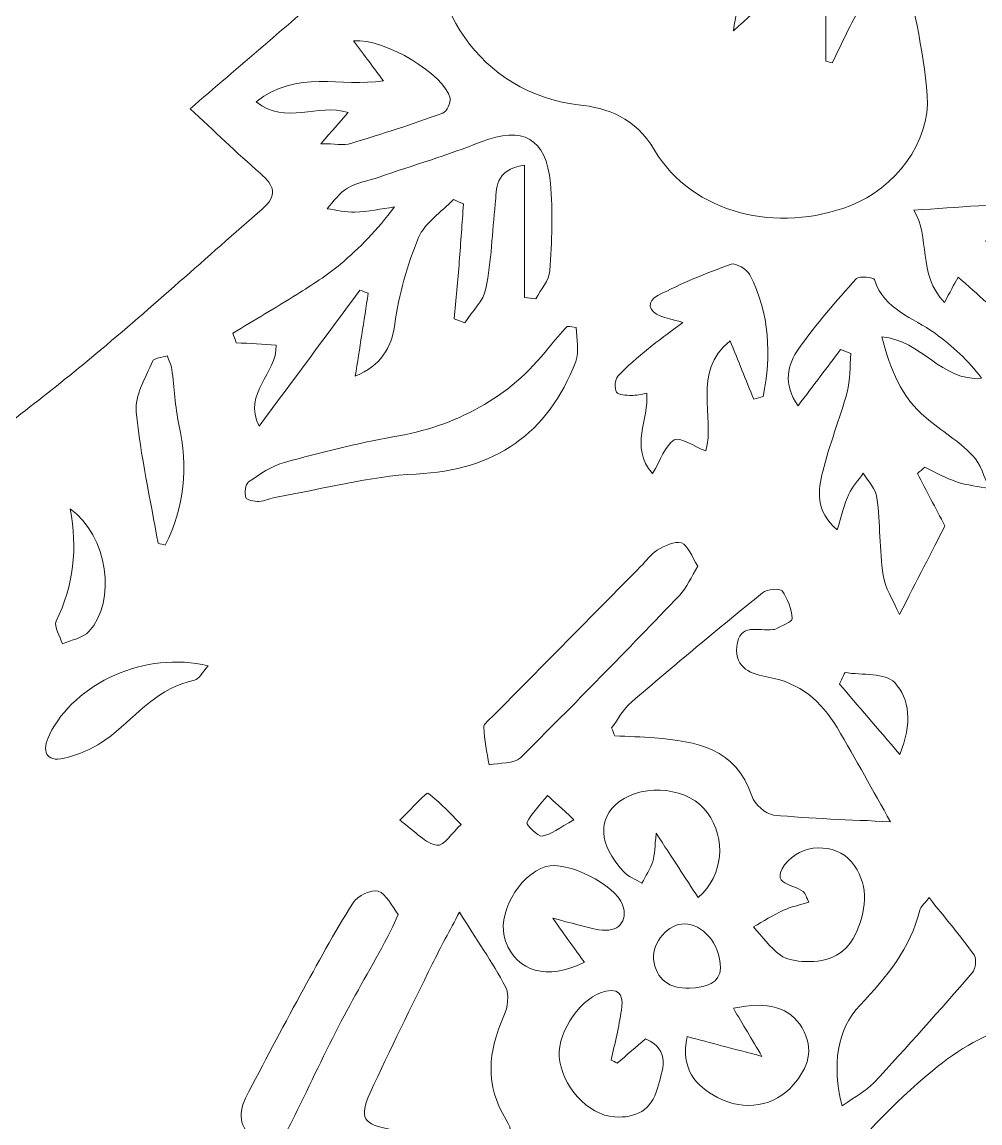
# Model space of a CAD drawing. Header units: inches. Extents: x 0.32 to 8.1, y -8.39 to -0.61.
# Drawn here: x 2.286 to 3.688, y -5.704 to -4.093 of the extents above; entities that cross this region are included whole.
import ezdxf

# ---------------------------------------------------------------- set-up
doc = ezdxf.new("R2010")
doc.units = ezdxf.units.IN
doc.header["$MEASUREMENT"] = 0
doc.layers.add('Layer 1', color=7, linetype='Continuous')

# ---------------------------------------------------------------- blocks, each defined once
blk = doc.blocks.new('block 2')
at = {"layer": 'Layer 1', "lineweight": 0}
for points, knots in [([(0.316, -8.3941), (0.316, -5.7992), (0.316, -3.2043), (0.316, -0.6095), (2.9109, -0.6095), (5.5058, -0.6095), (8.1006, -0.6095), (8.1006, -3.2034), (8.1006, -5.7974), (8.1006, -8.3939), (8.0751, -8.3939), (8.055, -8.3939), (8.0349, -8.3939), (5.4619, -8.394), (2.889, -8.394), (0.316, -8.3941)], [0, 0, 0, 0, 1, 1, 1, 2, 2, 2, 3, 3, 3, 4, 4, 4, 5, 5, 5, 5]), ([(3.0921, -3.7278), (3.0907, -3.7237), (3.0892, -3.7196), (3.0877, -3.7154), (3.1235, -3.7012), (3.1597, -3.6879), (3.1947, -3.6722), (3.2073, -3.6666), (3.2171, -3.6548), (3.2281, -3.6459), (3.2197, -3.6355), (3.2133, -3.6201), (3.2024, -3.6156), (3.1664, -3.6008), (3.1297, -3.5851), (3.0918, -3.5782), (2.9617, -3.5543), (2.8605, -3.6615), (2.8936, -3.7887), (2.9059, -3.8357), (2.9063, -3.88), (2.8962, -3.9269), (2.8667, -4.0643), (2.9586, -4.1978), (3.1, -4.2142), (3.1433, -4.2192), (3.1832, -4.2324), (3.212, -4.2807), (3.2677, -4.374), (3.3925, -4.4034), (3.4991, -4.3617), (3.5632, -4.3367), (3.6163, -4.2689), (3.6112, -4.2007), (3.606, -4.1321), (3.5882, -4.0645), (3.5759, -3.9965), (3.5723, -3.9949), (3.5687, -3.9933), (3.5651, -3.9917), (3.5483, -4.017), (3.5301, -4.0416), (3.515, -4.0679), (3.4992, -4.0954), (3.4863, -4.1246), (3.4721, -4.1531), (3.469, -4.1522), (3.4659, -4.1514), (3.4627, -4.1505), (3.4627, -4.1246), (3.4624, -4.0987), (3.4628, -4.0727), (3.4632, -4.0476), (3.4738, -4.0201), (3.4462, -3.9992), (3.4059, -4.0354), (3.3667, -4.0707), (3.3275, -4.1059), (3.3337, -4.0634), (3.3455, -4.0266), (3.3574, -3.9898), (3.3671, -3.9597), (3.3579, -3.9487), (3.3259, -3.9554), (3.3037, -3.96), (3.2823, -3.9689), (3.2602, -3.9744), (3.2429, -3.9786), (3.225, -3.9805), (3.2074, -3.9834), (3.2061, -3.9803), (3.2048, -3.9773), (3.2035, -3.9743), (3.2354, -3.9458), (3.2673, -3.9173), (3.3021, -3.8863), (3.2448, -3.8426), (3.1792, -3.8698), (3.1214, -3.8481), (3.1626, -3.8205), (3.2003, -3.7953), (3.238, -3.77), (3.2368, -3.7647), (3.2357, -3.7594), (3.2345, -3.7541), (3.187, -3.7453), (3.1396, -3.7366), (3.0921, -3.7278)], [0, 0, 0, 0, 1, 1, 1, 2, 2, 2, 3, 3, 3, 4, 4, 4, 5, 5, 5, 6, 6, 6, 7, 7, 7, 8, 8, 8, 9, 9, 9, 10, 10, 10, 11, 11, 11, 12, 12, 12, 13, 13, 13, 14, 14, 14, 15, 15, 15, 16, 16, 16, 17, 17, 17, 18, 18, 18, 19, 19, 19, 20, 20, 20, 21, 21, 21, 22, 22, 22, 23, 23, 23, 24, 24, 24, 25, 25, 25, 26, 26, 26, 27, 27, 27, 28, 28, 28, 29, 29, 29, 29]), ([(3.0921, -3.7278), (3.1396, -3.7366), (3.187, -3.7453), (3.2345, -3.7541), (3.2357, -3.7594), (3.2368, -3.7647), (3.238, -3.77), (3.2003, -3.7953), (3.1626, -3.8205), (3.1214, -3.8481), (3.1792, -3.8698), (3.2448, -3.8426), (3.3021, -3.8863), (3.2673, -3.9173), (3.2354, -3.9458), (3.2035, -3.9743), (3.2048, -3.9773), (3.2061, -3.9803), (3.2074, -3.9834), (3.225, -3.9805), (3.2429, -3.9786), (3.2602, -3.9744), (3.2823, -3.9689), (3.3037, -3.96), (3.3259, -3.9554), (3.3579, -3.9487), (3.3671, -3.9597), (3.3574, -3.9898), (3.3455, -4.0266), (3.3337, -4.0634), (3.3275, -4.1059), (3.3667, -4.0707), (3.4059, -4.0354), (3.4462, -3.9992), (3.4738, -4.0201), (3.4632, -4.0476), (3.4628, -4.0727), (3.4624, -4.0987), (3.4627, -4.1246), (3.4627, -4.1505), (3.4659, -4.1514), (3.469, -4.1522), (3.4721, -4.1531), (3.4863, -4.1246), (3.4992, -4.0954), (3.515, -4.0679), (3.5301, -4.0416), (3.5483, -4.017), (3.5651, -3.9917), (3.5687, -3.9933), (3.5723, -3.9949), (3.5759, -3.9965), (3.5882, -4.0645), (3.606, -4.1321), (3.6112, -4.2007), (3.6163, -4.2689), (3.5632, -4.3367), (3.4991, -4.3617), (3.3925, -4.4034), (3.2677, -4.374), (3.212, -4.2807), (3.1832, -4.2324), (3.1433, -4.2192), (3.1, -4.2142), (2.9586, -4.1978), (2.8667, -4.0643), (2.8962, -3.9269), (2.9063, -3.88), (2.9059, -3.8357), (2.8936, -3.7887), (2.8605, -3.6615), (2.9617, -3.5543), (3.0918, -3.5782), (3.1297, -3.5851), (3.1664, -3.6008), (3.2024, -3.6156), (3.2133, -3.6201), (3.2197, -3.6355), (3.2281, -3.6459), (3.2171, -3.6548), (3.2073, -3.6666), (3.1947, -3.6722), (3.1597, -3.6879), (3.1235, -3.7012), (3.0877, -3.7154), (3.0892, -3.7196), (3.0907, -3.7237), (3.0921, -3.7278)], [0, 0, 0, 0, 1, 1, 1, 2, 2, 2, 3, 3, 3, 4, 4, 4, 5, 5, 5, 6, 6, 6, 7, 7, 7, 8, 8, 8, 9, 9, 9, 10, 10, 10, 11, 11, 11, 12, 12, 12, 13, 13, 13, 14, 14, 14, 15, 15, 15, 16, 16, 16, 17, 17, 17, 18, 18, 18, 19, 19, 19, 20, 20, 20, 21, 21, 21, 22, 22, 22, 23, 23, 23, 24, 24, 24, 25, 25, 25, 26, 26, 26, 27, 27, 27, 28, 28, 28, 29, 29, 29, 29]), ([(1.3333, -4.8657), (1.3465, -4.8832), (1.3542, -4.8981), (1.366, -4.9081), (1.4096, -4.9451), (1.4196, -4.9912), (1.4104, -5.0453), (1.4058, -5.0726), (1.404, -5.1009), (1.405, -5.1286), (1.4065, -5.1702), (1.425, -5.182), (1.4619, -5.1639), (1.5262, -5.1326), (1.59, -5.1003), (1.6525, -5.0656), (1.7408, -5.0164), (1.8281, -4.9655), (1.915, -4.9138), (1.9802, -4.8751), (2.0441, -4.8343), (2.1083, -4.794), (2.1347, -4.7774), (2.1614, -4.761), (2.1861, -4.7421), (2.256, -4.6885), (2.3264, -4.6354), (2.394, -4.5789), (2.4765, -4.5099), (2.5562, -4.4374), (2.6376, -4.367), (2.6605, -4.3472), (2.6555, -4.3326), (2.6349, -4.3147), (2.6, -4.2845), (2.5668, -4.2522), (2.532, -4.22), (2.6034, -4.1588), (2.6748, -4.0977), (2.7462, -4.0365), (2.7447, -4.0331), (2.7431, -4.0296), (2.7416, -4.0262), (2.7297, -4.0248), (2.7178, -4.022), (2.7059, -4.0223), (2.6794, -4.0231), (2.6529, -4.027), (2.6264, -4.027), (2.492, -4.0271), (2.3576, -4.0255), (2.2232, -4.0268), (2.2019, -4.0271), (2.1789, -4.0361), (2.1598, -4.0467), (2.1271, -4.0647), (2.097, -4.0872), (2.0608, -4.1111), (2.0709, -4.1237), (2.0821, -4.1379), (2.0937, -4.1519), (2.1025, -4.1624), (2.1172, -4.1714), (2.1198, -4.1832), (2.1364, -4.2564), (2.1773, -4.3136), (2.2299, -4.3649), (2.2414, -4.3761), (2.2553, -4.4001), (2.2506, -4.4088), (2.2437, -4.4218), (2.222, -4.4304), (2.2051, -4.4339), (2.1308, -4.4492), (2.0557, -4.4604), (1.9815, -4.4761), (1.917, -4.4898), (1.8588, -4.4848), (1.809, -4.4368), (1.7937, -4.4221), (1.7763, -4.4189), (1.7664, -4.4423), (1.7406, -4.5036), (1.6901, -4.5384), (1.6351, -4.5692), (1.6245, -4.5752), (1.6107, -4.5829), (1.6072, -4.5929), (1.5796, -4.6707), (1.5414, -4.7407), (1.4748, -4.7929), (1.4612, -4.8037), (1.4544, -4.8188), (1.471, -4.8385), (1.5156, -4.8914), (1.5022, -4.9582), (1.509, -5.02), (1.5091, -5.0211), (1.5052, -5.0227), (1.5031, -5.024), (1.4521, -5.0067), (1.4402, -4.9936), (1.4304, -4.9436), (1.4206, -4.8938), (1.3826, -4.8597), (1.3333, -4.8657)], [0, 0, 0, 0, 1, 1, 1, 2, 2, 2, 3, 3, 3, 4, 4, 4, 5, 5, 5, 6, 6, 6, 7, 7, 7, 8, 8, 8, 9, 9, 9, 10, 10, 10, 11, 11, 11, 12, 12, 12, 13, 13, 13, 14, 14, 14, 15, 15, 15, 16, 16, 16, 17, 17, 17, 18, 18, 18, 19, 19, 19, 20, 20, 20, 21, 21, 21, 22, 22, 22, 23, 23, 23, 24, 24, 24, 25, 25, 25, 26, 26, 26, 27, 27, 27, 28, 28, 28, 29, 29, 29, 30, 30, 30, 31, 31, 31, 32, 32, 32, 33, 33, 33, 34, 34, 34, 35, 35, 35, 35]), ([(1.3333, -4.8657), (1.3826, -4.8597), (1.4206, -4.8938), (1.4304, -4.9436), (1.4402, -4.9936), (1.4521, -5.0067), (1.5031, -5.024), (1.5052, -5.0227), (1.5091, -5.0211), (1.509, -5.02), (1.5022, -4.9582), (1.5156, -4.8914), (1.471, -4.8385), (1.4544, -4.8188), (1.4612, -4.8037), (1.4748, -4.7929), (1.5414, -4.7407), (1.5796, -4.6707), (1.6072, -4.5929), (1.6107, -4.5829), (1.6245, -4.5752), (1.6351, -4.5692), (1.6901, -4.5384), (1.7406, -4.5036), (1.7664, -4.4423), (1.7763, -4.4189), (1.7937, -4.4221), (1.809, -4.4368), (1.8588, -4.4848), (1.917, -4.4898), (1.9815, -4.4761), (2.0557, -4.4604), (2.1308, -4.4492), (2.2051, -4.4339), (2.222, -4.4304), (2.2437, -4.4218), (2.2506, -4.4088), (2.2553, -4.4001), (2.2414, -4.3761), (2.2299, -4.3649), (2.1773, -4.3136), (2.1364, -4.2564), (2.1198, -4.1832), (2.1172, -4.1714), (2.1025, -4.1624), (2.0937, -4.1519), (2.0821, -4.1379), (2.0709, -4.1237), (2.0608, -4.1111), (2.097, -4.0872), (2.1271, -4.0647), (2.1598, -4.0467), (2.1789, -4.0361), (2.2019, -4.0271), (2.2232, -4.0268), (2.3576, -4.0255), (2.492, -4.0271), (2.6264, -4.027), (2.6529, -4.027), (2.6794, -4.0231), (2.7059, -4.0223), (2.7178, -4.022), (2.7297, -4.0248), (2.7416, -4.0262), (2.7431, -4.0296), (2.7447, -4.0331), (2.7462, -4.0365), (2.6748, -4.0977), (2.6034, -4.1588), (2.532, -4.22), (2.5668, -4.2522), (2.6, -4.2845), (2.6349, -4.3147), (2.6555, -4.3326), (2.6605, -4.3472), (2.6376, -4.367), (2.5562, -4.4374), (2.4765, -4.5099), (2.394, -4.5789), (2.3264, -4.6354), (2.256, -4.6885), (2.1861, -4.7421), (2.1614, -4.761), (2.1347, -4.7774), (2.1083, -4.794), (2.0441, -4.8343), (1.9802, -4.8751), (1.915, -4.9138), (1.8281, -4.9655), (1.7408, -5.0164), (1.6525, -5.0656), (1.59, -5.1003), (1.5262, -5.1326), (1.4619, -5.1639), (1.425, -5.182), (1.4065, -5.1702), (1.405, -5.1286), (1.404, -5.1009), (1.4058, -5.0726), (1.4104, -5.0453), (1.4196, -4.9912), (1.4096, -4.9451), (1.366, -4.9081), (1.3542, -4.8981), (1.3465, -4.8832), (1.3333, -4.8657)], [0, 0, 0, 0, 1, 1, 1, 2, 2, 2, 3, 3, 3, 4, 4, 4, 5, 5, 5, 6, 6, 6, 7, 7, 7, 8, 8, 8, 9, 9, 9, 10, 10, 10, 11, 11, 11, 12, 12, 12, 13, 13, 13, 14, 14, 14, 15, 15, 15, 16, 16, 16, 17, 17, 17, 18, 18, 18, 19, 19, 19, 20, 20, 20, 21, 21, 21, 22, 22, 22, 23, 23, 23, 24, 24, 24, 25, 25, 25, 26, 26, 26, 27, 27, 27, 28, 28, 28, 29, 29, 29, 30, 30, 30, 31, 31, 31, 32, 32, 32, 33, 33, 33, 34, 34, 34, 35, 35, 35, 35]), ([(2.6287, -4.21), (2.6726, -4.2449), (2.7186, -4.211), (2.7634, -4.2257), (2.7504, -4.2405), (2.7398, -4.2526), (2.7234, -4.2712), (2.7438, -4.2712), (2.7565, -4.274), (2.7674, -4.2707), (2.8126, -4.2573), (2.8575, -4.2426), (2.9018, -4.2266), (2.9076, -4.2245), (2.9143, -4.2108), (2.9127, -4.2046), (2.9037, -4.1701), (2.8195, -4.1176), (2.7712, -4.1205), (2.7875, -4.1423), (2.8009, -4.1603), (2.8149, -4.1791), (2.7543, -4.1891), (2.6874, -4.1623), (2.6287, -4.21)], [0, 0, 0, 0, 1, 1, 1, 2, 2, 2, 3, 3, 3, 4, 4, 4, 5, 5, 5, 6, 6, 6, 7, 7, 7, 8, 8, 8, 8]), ([(2.6287, -4.21), (2.6874, -4.1623), (2.7543, -4.1891), (2.8149, -4.1791), (2.8009, -4.1603), (2.7875, -4.1423), (2.7712, -4.1205), (2.8195, -4.1176), (2.9037, -4.1701), (2.9127, -4.2046), (2.9143, -4.2108), (2.9076, -4.2245), (2.9018, -4.2266), (2.8575, -4.2426), (2.8126, -4.2573), (2.7674, -4.2707), (2.7565, -4.274), (2.7438, -4.2712), (2.7234, -4.2712), (2.7398, -4.2526), (2.7504, -4.2405), (2.7634, -4.2257), (2.7186, -4.211), (2.6726, -4.2449), (2.6287, -4.21)], [0, 0, 0, 0, 1, 1, 1, 2, 2, 2, 3, 3, 3, 4, 4, 4, 5, 5, 5, 6, 6, 6, 7, 7, 7, 8, 8, 8, 8]), ([(2.7738, -4.6116), (2.8109, -4.5951), (2.8269, -4.5714), (2.8317, -4.5352), (2.8374, -4.4921), (2.8496, -4.4488), (2.8664, -4.4087), (2.8755, -4.3869), (2.8999, -4.3713), (2.9175, -4.353), (2.9224, -4.3551), (2.9273, -4.3573), (2.9322, -4.3594), (2.9302, -4.3875), (2.9283, -4.4155), (2.9261, -4.4436), (2.9238, -4.4715), (2.9212, -4.4995), (2.9188, -4.5275), (2.924, -4.5294), (2.9292, -4.5313), (2.9343, -4.5332), (2.945, -4.5166), (2.9616, -4.5012), (2.9651, -4.4832), (2.973, -4.4426), (2.9744, -4.4007), (2.9788, -4.3594), (2.9812, -4.337), (2.9765, -4.3101), (3.0217, -4.3026), (3.0217, -4.3695), (3.0217, -4.4328), (3.0217, -4.4961), (3.0271, -4.4968), (3.0325, -4.4975), (3.038, -4.4983), (3.0452, -4.4846), (3.0578, -4.4712), (3.0587, -4.4571), (3.0617, -4.4145), (3.0632, -4.3713), (3.0595, -4.3289), (3.0537, -4.2629), (3.0184, -4.2447), (2.9582, -4.2685), (2.9092, -4.2879), (2.8586, -4.3031), (2.8087, -4.3201), (2.7932, -4.3254), (2.7762, -4.328), (2.7623, -4.3362), (2.7505, -4.343), (2.7423, -4.356), (2.7326, -4.3663), (2.7461, -4.3682), (2.7598, -4.372), (2.7732, -4.3714), (2.7926, -4.3706), (2.8119, -4.3665), (2.8312, -4.3638), (2.8057, -4.3977), (2.7801, -4.4239), (2.7523, -4.4474), (2.7326, -4.4641), (2.7103, -4.4779), (2.6884, -4.4917), (2.6574, -4.5113), (2.6257, -4.5297), (2.5944, -4.5485), (2.5961, -4.5532), (2.5978, -4.5578), (2.5996, -4.5624), (2.6193, -4.5637), (2.6389, -4.565), (2.6581, -4.5662), (2.6591, -4.6083), (2.6086, -4.6352), (2.633, -4.6848), (2.6845, -4.6153), (2.7326, -4.5505), (2.7806, -4.4857), (2.7847, -4.4871), (2.7887, -4.4885), (2.7928, -4.49), (2.7865, -4.5305), (2.7802, -4.5711), (2.7738, -4.6116)], [0, 0, 0, 0, 1, 1, 1, 2, 2, 2, 3, 3, 3, 4, 4, 4, 5, 5, 5, 6, 6, 6, 7, 7, 7, 8, 8, 8, 9, 9, 9, 10, 10, 10, 11, 11, 11, 12, 12, 12, 13, 13, 13, 14, 14, 14, 15, 15, 15, 16, 16, 16, 17, 17, 17, 18, 18, 18, 19, 19, 19, 20, 20, 20, 21, 21, 21, 22, 22, 22, 23, 23, 23, 24, 24, 24, 25, 25, 25, 26, 26, 26, 27, 27, 27, 28, 28, 28, 29, 29, 29, 29]), ([(2.7738, -4.6116), (2.7802, -4.5711), (2.7865, -4.5305), (2.7928, -4.49), (2.7887, -4.4885), (2.7847, -4.4871), (2.7806, -4.4857), (2.7326, -4.5505), (2.6845, -4.6153), (2.633, -4.6848), (2.6086, -4.6352), (2.6591, -4.6083), (2.6581, -4.5662), (2.6389, -4.565), (2.6193, -4.5637), (2.5996, -4.5624), (2.5978, -4.5578), (2.5961, -4.5532), (2.5944, -4.5485), (2.6257, -4.5297), (2.6574, -4.5113), (2.6884, -4.4917), (2.7103, -4.4779), (2.7326, -4.4641), (2.7523, -4.4474), (2.7801, -4.4239), (2.8057, -4.3977), (2.8312, -4.3638), (2.8119, -4.3665), (2.7926, -4.3706), (2.7732, -4.3714), (2.7598, -4.372), (2.7461, -4.3682), (2.7326, -4.3663), (2.7423, -4.356), (2.7505, -4.343), (2.7623, -4.3362), (2.7762, -4.328), (2.7932, -4.3254), (2.8087, -4.3201), (2.8586, -4.3031), (2.9092, -4.2879), (2.9582, -4.2685), (3.0184, -4.2447), (3.0537, -4.2629), (3.0595, -4.3289), (3.0632, -4.3713), (3.0617, -4.4145), (3.0587, -4.4571), (3.0578, -4.4712), (3.0452, -4.4846), (3.038, -4.4983), (3.0325, -4.4975), (3.0271, -4.4968), (3.0217, -4.4961), (3.0217, -4.4328), (3.0217, -4.3695), (3.0217, -4.3026), (2.9765, -4.3101), (2.9812, -4.337), (2.9788, -4.3594), (2.9744, -4.4007), (2.973, -4.4426), (2.9651, -4.4832), (2.9616, -4.5012), (2.945, -4.5166), (2.9343, -4.5332), (2.9292, -4.5313), (2.924, -4.5294), (2.9188, -4.5275), (2.9212, -4.4995), (2.9238, -4.4715), (2.9261, -4.4436), (2.9283, -4.4155), (2.9302, -4.3875), (2.9322, -4.3594), (2.9273, -4.3573), (2.9224, -4.3551), (2.9175, -4.353), (2.8999, -4.3713), (2.8755, -4.3869), (2.8664, -4.4087), (2.8496, -4.4488), (2.8374, -4.4921), (2.8317, -4.5352), (2.8269, -4.5714), (2.8109, -4.5951), (2.7738, -4.6116)], [0, 0, 0, 0, 1, 1, 1, 2, 2, 2, 3, 3, 3, 4, 4, 4, 5, 5, 5, 6, 6, 6, 7, 7, 7, 8, 8, 8, 9, 9, 9, 10, 10, 10, 11, 11, 11, 12, 12, 12, 13, 13, 13, 14, 14, 14, 15, 15, 15, 16, 16, 16, 17, 17, 17, 18, 18, 18, 19, 19, 19, 20, 20, 20, 21, 21, 21, 22, 22, 22, 23, 23, 23, 24, 24, 24, 25, 25, 25, 26, 26, 26, 27, 27, 27, 28, 28, 28, 29, 29, 29, 29]), ([(3.8605, -4.4998), (3.8626, -4.4951), (3.8646, -4.4903), (3.8667, -4.4856), (3.8514, -4.4765), (3.8372, -4.4642), (3.8207, -4.4591), (3.793, -4.4505), (3.7634, -4.4484), (3.7358, -4.4398), (3.7215, -4.4354), (3.7097, -4.4229), (3.6968, -4.4141), (3.6987, -4.4092), (3.7005, -4.4043), (3.7023, -4.3994), (3.7474, -4.3994), (3.7924, -4.3994), (3.8374, -4.3994), (3.8386, -4.3941), (3.8398, -4.3889), (3.8409, -4.3837), (3.8201, -4.3749), (3.7993, -4.359), (3.7784, -4.3589), (3.7177, -4.3586), (3.657, -4.3646), (3.5916, -4.3685), (3.6157, -4.4067), (3.5965, -4.4622), (3.6364, -4.5036), (3.6444, -4.4886), (3.6501, -4.478), (3.6562, -4.4666), (3.686, -4.491), (3.7112, -4.5197), (3.7429, -4.5352), (3.771, -4.549), (3.7987, -4.5853), (3.8479, -4.5567), (3.8173, -4.5321), (3.7929, -4.5126), (3.7686, -4.493), (3.7698, -4.4903), (3.771, -4.4876), (3.7722, -4.4849), (3.8016, -4.4899), (3.8311, -4.4949), (3.8605, -4.4998)], [0, 0, 0, 0, 1, 1, 1, 2, 2, 2, 3, 3, 3, 4, 4, 4, 5, 5, 5, 6, 6, 6, 7, 7, 7, 8, 8, 8, 9, 9, 9, 10, 10, 10, 11, 11, 11, 12, 12, 12, 13, 13, 13, 14, 14, 14, 15, 15, 15, 16, 16, 16, 16]), ([(3.8605, -4.4998), (3.8311, -4.4949), (3.8016, -4.4899), (3.7722, -4.4849), (3.771, -4.4876), (3.7698, -4.4903), (3.7686, -4.493), (3.7929, -4.5126), (3.8173, -4.5321), (3.8479, -4.5567), (3.7987, -4.5853), (3.771, -4.549), (3.7429, -4.5352), (3.7112, -4.5197), (3.686, -4.491), (3.6562, -4.4666), (3.6501, -4.478), (3.6444, -4.4886), (3.6364, -4.5036), (3.5965, -4.4622), (3.6157, -4.4067), (3.5916, -4.3685), (3.657, -4.3646), (3.7177, -4.3586), (3.7784, -4.3589), (3.7993, -4.359), (3.8201, -4.3749), (3.8409, -4.3837), (3.8398, -4.3889), (3.8386, -4.3941), (3.8374, -4.3994), (3.7924, -4.3994), (3.7474, -4.3994), (3.7023, -4.3994), (3.7005, -4.4043), (3.6987, -4.4092), (3.6968, -4.4141), (3.7097, -4.4229), (3.7215, -4.4354), (3.7358, -4.4398), (3.7634, -4.4484), (3.793, -4.4505), (3.8207, -4.4591), (3.8372, -4.4642), (3.8514, -4.4765), (3.8667, -4.4856), (3.8646, -4.4903), (3.8626, -4.4951), (3.8605, -4.4998)], [0, 0, 0, 0, 1, 1, 1, 2, 2, 2, 3, 3, 3, 4, 4, 4, 5, 5, 5, 6, 6, 6, 7, 7, 7, 8, 8, 8, 9, 9, 9, 10, 10, 10, 11, 11, 11, 12, 12, 12, 13, 13, 13, 14, 14, 14, 15, 15, 15, 16, 16, 16, 16]), ([(3.3225, -4.5596), (3.3343, -4.5886), (3.3457, -4.6169), (3.3571, -4.6451), (3.3617, -4.6438), (3.3664, -4.6425), (3.371, -4.6411), (3.383, -4.5804), (3.3808, -4.5204), (3.3514, -4.4632), (3.3472, -4.4551), (3.3308, -4.4452), (3.3242, -4.4476), (3.2875, -4.4606), (3.2512, -4.4756), (3.2167, -4.4934), (3.201, -4.5016), (3.2017, -4.5163), (3.2211, -4.5236), (3.2287, -4.5264), (3.2366, -4.5281), (3.2532, -4.5328), (3.2321, -4.5488), (3.2171, -4.5594), (3.203, -4.571), (3.1875, -4.5838), (3.1719, -4.5967), (3.1584, -4.6115), (3.154, -4.6164), (3.1531, -4.629), (3.1564, -4.6348), (3.1589, -4.6393), (3.1705, -4.6394), (3.1782, -4.6397), (3.1851, -4.6399), (3.1921, -4.6378), (3.2006, -4.6365), (3.2039, -4.6754), (3.1747, -4.7142), (3.209, -4.754), (3.2208, -4.7343), (3.227, -4.7133), (3.2409, -4.7048), (3.2492, -4.6997), (3.2696, -4.7143), (3.2869, -4.7209), (3.3014, -4.671), (3.2655, -4.6058), (3.3225, -4.5596)], [0, 0, 0, 0, 1, 1, 1, 2, 2, 2, 3, 3, 3, 4, 4, 4, 5, 5, 5, 6, 6, 6, 7, 7, 7, 8, 8, 8, 9, 9, 9, 10, 10, 10, 11, 11, 11, 12, 12, 12, 13, 13, 13, 14, 14, 14, 15, 15, 15, 16, 16, 16, 16]), ([(3.3225, -4.5596), (3.2655, -4.6058), (3.3014, -4.671), (3.2869, -4.7209), (3.2696, -4.7143), (3.2492, -4.6997), (3.2409, -4.7048), (3.227, -4.7133), (3.2208, -4.7343), (3.209, -4.754), (3.1747, -4.7142), (3.2039, -4.6754), (3.2006, -4.6365), (3.1921, -4.6378), (3.1851, -4.6399), (3.1782, -4.6397), (3.1705, -4.6394), (3.1589, -4.6393), (3.1564, -4.6348), (3.1531, -4.629), (3.154, -4.6164), (3.1584, -4.6115), (3.1719, -4.5967), (3.1875, -4.5838), (3.203, -4.571), (3.2171, -4.5594), (3.2321, -4.5488), (3.2532, -4.5328), (3.2366, -4.5281), (3.2287, -4.5264), (3.2211, -4.5236), (3.2017, -4.5163), (3.201, -4.5016), (3.2167, -4.4934), (3.2512, -4.4756), (3.2875, -4.4606), (3.3242, -4.4476), (3.3308, -4.4452), (3.3472, -4.4551), (3.3514, -4.4632), (3.3808, -4.5204), (3.383, -4.5804), (3.371, -4.6411), (3.3664, -4.6425), (3.3617, -4.6438), (3.3571, -4.6451), (3.3457, -4.6169), (3.3343, -4.5886), (3.3225, -4.5596)], [0, 0, 0, 0, 1, 1, 1, 2, 2, 2, 3, 3, 3, 4, 4, 4, 5, 5, 5, 6, 6, 6, 7, 7, 7, 8, 8, 8, 9, 9, 9, 10, 10, 10, 11, 11, 11, 12, 12, 12, 13, 13, 13, 14, 14, 14, 15, 15, 15, 16, 16, 16, 16]), ([(3.422, -4.6549), (3.4453, -4.6241), (3.4649, -4.5982), (3.4844, -4.5723), (3.4894, -4.5744), (3.4943, -4.5764), (3.4993, -4.5784), (3.4976, -4.5973), (3.4987, -4.6169), (3.4938, -4.6349), (3.4833, -4.674), (3.4677, -4.7117), (3.4582, -4.7509), (3.4517, -4.778), (3.446, -4.808), (3.4794, -4.8364), (3.4858, -4.8158), (3.4894, -4.7993), (3.4962, -4.7843), (3.5012, -4.7731), (3.5102, -4.7637), (3.5175, -4.7536), (3.5244, -4.7654), (3.536, -4.7767), (3.5376, -4.7893), (3.5423, -4.8269), (3.5412, -4.8653), (3.5465, -4.9028), (3.5491, -4.9211), (3.5609, -4.9381), (3.5705, -4.9603), (3.5967, -4.9093), (3.6179, -4.868), (3.637, -4.8306), (3.6231, -4.8041), (3.6099, -4.779), (3.5967, -4.7538), (3.6003, -4.7508), (3.604, -4.7477), (3.6077, -4.7447), (3.6231, -4.7519), (3.638, -4.7607), (3.6541, -4.766), (3.6696, -4.7712), (3.6862, -4.7728), (3.7024, -4.776), (3.6943, -4.7595), (3.6896, -4.7398), (3.6774, -4.7273), (3.6573, -4.7066), (3.6319, -4.6911), (3.6095, -4.6724), (3.5734, -4.6423), (3.5572, -4.6016), (3.5445, -4.5538), (3.6037, -4.5592), (3.6317, -4.6196), (3.6908, -4.6144), (3.6711, -4.5883), (3.6479, -4.5672), (3.6226, -4.5487), (3.5907, -4.5253), (3.5478, -4.5149), (3.5341, -4.4701), (3.5332, -4.467), (3.5115, -4.4643), (3.5075, -4.4687), (3.478, -4.5016), (3.4486, -4.5349), (3.4232, -4.5709), (3.4065, -4.5944), (3.3995, -4.6227), (3.422, -4.6549)], [0, 0, 0, 0, 1, 1, 1, 2, 2, 2, 3, 3, 3, 4, 4, 4, 5, 5, 5, 6, 6, 6, 7, 7, 7, 8, 8, 8, 9, 9, 9, 10, 10, 10, 11, 11, 11, 12, 12, 12, 13, 13, 13, 14, 14, 14, 15, 15, 15, 16, 16, 16, 17, 17, 17, 18, 18, 18, 19, 19, 19, 20, 20, 20, 21, 21, 21, 22, 22, 22, 23, 23, 23, 24, 24, 24, 24]), ([(3.422, -4.6549), (3.3995, -4.6227), (3.4065, -4.5944), (3.4232, -4.5709), (3.4486, -4.5349), (3.478, -4.5016), (3.5075, -4.4687), (3.5115, -4.4643), (3.5332, -4.467), (3.5341, -4.4701), (3.5478, -4.5149), (3.5907, -4.5253), (3.6226, -4.5487), (3.6479, -4.5672), (3.6711, -4.5883), (3.6908, -4.6144), (3.6317, -4.6196), (3.6037, -4.5592), (3.5445, -4.5538), (3.5572, -4.6016), (3.5734, -4.6423), (3.6095, -4.6724), (3.6319, -4.6911), (3.6573, -4.7066), (3.6774, -4.7273), (3.6896, -4.7398), (3.6943, -4.7595), (3.7024, -4.776), (3.6862, -4.7728), (3.6696, -4.7712), (3.6541, -4.766), (3.638, -4.7607), (3.6231, -4.7519), (3.6077, -4.7447), (3.604, -4.7477), (3.6003, -4.7508), (3.5967, -4.7538), (3.6099, -4.779), (3.6231, -4.8041), (3.637, -4.8306), (3.6179, -4.868), (3.5967, -4.9093), (3.5705, -4.9603), (3.5609, -4.9381), (3.5491, -4.9211), (3.5465, -4.9028), (3.5412, -4.8653), (3.5423, -4.8269), (3.5376, -4.7893), (3.536, -4.7767), (3.5244, -4.7654), (3.5175, -4.7536), (3.5102, -4.7637), (3.5012, -4.7731), (3.4962, -4.7843), (3.4894, -4.7993), (3.4858, -4.8158), (3.4794, -4.8364), (3.446, -4.808), (3.4517, -4.778), (3.4582, -4.7509), (3.4677, -4.7117), (3.4833, -4.674), (3.4938, -4.6349), (3.4987, -4.6169), (3.4976, -4.5973), (3.4993, -4.5784), (3.4943, -4.5764), (3.4894, -4.5744), (3.4844, -4.5723), (3.4649, -4.5982), (3.4453, -4.6241), (3.422, -4.6549)], [0, 0, 0, 0, 1, 1, 1, 2, 2, 2, 3, 3, 3, 4, 4, 4, 5, 5, 5, 6, 6, 6, 7, 7, 7, 8, 8, 8, 9, 9, 9, 10, 10, 10, 11, 11, 11, 12, 12, 12, 13, 13, 13, 14, 14, 14, 15, 15, 15, 16, 16, 16, 17, 17, 17, 18, 18, 18, 19, 19, 19, 20, 20, 20, 21, 21, 21, 22, 22, 22, 23, 23, 23, 24, 24, 24, 24]), ([(3.0974, -4.5401), (3.093, -4.5396), (3.0886, -4.539), (3.0842, -4.5385), (3.0751, -4.5488), (3.0656, -4.5588), (3.0572, -4.5696), (2.9987, -4.6441), (2.9215, -4.6845), (2.8289, -4.7004), (2.7755, -4.7096), (2.7227, -4.7233), (2.6703, -4.7377), (2.6514, -4.7429), (2.6339, -4.7548), (2.6176, -4.7662), (2.6127, -4.7696), (2.6119, -4.7821), (2.6135, -4.7895), (2.6142, -4.7926), (2.6262, -4.795), (2.6328, -4.7946), (2.6415, -4.7941), (2.6499, -4.7899), (2.6586, -4.7884), (2.7266, -4.7765), (2.7944, -4.7579), (2.8629, -4.7546), (2.9785, -4.749), (3.0556, -4.6963), (3.0966, -4.59), (3.1022, -4.5754), (3.0974, -4.5568), (3.0974, -4.5401)], [0, 0, 0, 0, 1, 1, 1, 2, 2, 2, 3, 3, 3, 4, 4, 4, 5, 5, 5, 6, 6, 6, 7, 7, 7, 8, 8, 8, 9, 9, 9, 10, 10, 10, 11, 11, 11, 11]), ([(3.0974, -4.5401), (3.0974, -4.5568), (3.1022, -4.5754), (3.0966, -4.59), (3.0556, -4.6963), (2.9785, -4.749), (2.8629, -4.7546), (2.7944, -4.7579), (2.7266, -4.7765), (2.6586, -4.7884), (2.6499, -4.7899), (2.6415, -4.7941), (2.6328, -4.7946), (2.6262, -4.795), (2.6142, -4.7926), (2.6135, -4.7895), (2.6119, -4.7821), (2.6127, -4.7696), (2.6176, -4.7662), (2.6339, -4.7548), (2.6514, -4.7429), (2.6703, -4.7377), (2.7227, -4.7233), (2.7755, -4.7096), (2.8289, -4.7004), (2.9215, -4.6845), (2.9987, -4.6441), (3.0572, -4.5696), (3.0656, -4.5588), (3.0751, -4.5488), (3.0842, -4.5385), (3.0886, -4.539), (3.093, -4.5396), (3.0974, -4.5401)], [0, 0, 0, 0, 1, 1, 1, 2, 2, 2, 3, 3, 3, 4, 4, 4, 5, 5, 5, 6, 6, 6, 7, 7, 7, 8, 8, 8, 9, 9, 9, 10, 10, 10, 11, 11, 11, 11]), ([(2.4852, -4.856), (2.4887, -4.8569), (2.4922, -4.8577), (2.4957, -4.8586), (2.5239, -4.8031), (2.5299, -4.7446), (2.5157, -4.6822), (2.5097, -4.6559), (2.509, -4.6284), (2.5053, -4.6015), (2.5043, -4.5946), (2.501, -4.5881), (2.4987, -4.5815), (2.4912, -4.5842), (2.4789, -4.5849), (2.4769, -4.5898), (2.4669, -4.6138), (2.4508, -4.6398), (2.4531, -4.6635), (2.4594, -4.7281), (2.4739, -4.7919), (2.4852, -4.856)], [0, 0, 0, 0, 1, 1, 1, 2, 2, 2, 3, 3, 3, 4, 4, 4, 5, 5, 5, 6, 6, 6, 7, 7, 7, 7]), ([(2.4852, -4.856), (2.4739, -4.7919), (2.4594, -4.7281), (2.4531, -4.6635), (2.4508, -4.6398), (2.4669, -4.6138), (2.4769, -4.5898), (2.4789, -4.5849), (2.4912, -4.5842), (2.4987, -4.5815), (2.501, -4.5881), (2.5043, -4.5946), (2.5053, -4.6015), (2.509, -4.6284), (2.5097, -4.6559), (2.5157, -4.6822), (2.5299, -4.7446), (2.5239, -4.8031), (2.4957, -4.8586), (2.4922, -4.8577), (2.4887, -4.8569), (2.4852, -4.856)], [0, 0, 0, 0, 1, 1, 1, 2, 2, 2, 3, 3, 3, 4, 4, 4, 5, 5, 5, 6, 6, 6, 7, 7, 7, 7]), ([(2.3563, -4.8055), (2.3676, -4.8634), (2.3615, -4.9177), (2.3359, -4.9701), (2.3321, -4.9778), (2.3416, -4.992), (2.345, -5.0033), (2.3582, -4.9974), (2.3749, -4.9947), (2.3839, -4.985), (2.4246, -4.9413), (2.4117, -4.8443), (2.3563, -4.8055)], [0, 0, 0, 0, 1, 1, 1, 2, 2, 2, 3, 3, 3, 4, 4, 4, 4]), ([(2.3563, -4.8055), (2.4117, -4.8443), (2.4246, -4.9413), (2.3839, -4.985), (2.3749, -4.9947), (2.3582, -4.9974), (2.345, -5.0033), (2.3416, -4.992), (2.3321, -4.9778), (2.3359, -4.9701), (2.3615, -4.9177), (2.3676, -4.8634), (2.3563, -4.8055)], [0, 0, 0, 0, 1, 1, 1, 2, 2, 2, 3, 3, 3, 4, 4, 4, 4]), ([(3.2754, -4.8894), (3.2662, -4.8755), (3.2611, -4.8591), (3.2513, -4.8555), (3.2419, -4.852), (3.2265, -4.8599), (3.2158, -4.8663), (3.2063, -4.8718), (3.1997, -4.8821), (3.1916, -4.8902), (3.1197, -4.9629), (3.0477, -5.0356), (2.9758, -5.1084), (2.9705, -5.1137), (2.9616, -5.12), (2.9619, -5.1256), (2.9626, -5.1439), (2.9668, -5.162), (2.9696, -5.1802), (2.9852, -5.177), (3.006, -5.1791), (3.0155, -5.1698), (3.0946, -5.0918), (3.1718, -5.012), (3.2488, -4.9319), (3.2594, -4.9209), (3.2655, -4.9056), (3.2754, -4.8894)], [0, 0, 0, 0, 1, 1, 1, 2, 2, 2, 3, 3, 3, 4, 4, 4, 5, 5, 5, 6, 6, 6, 7, 7, 7, 8, 8, 8, 9, 9, 9, 9]), ([(3.2754, -4.8894), (3.2655, -4.9056), (3.2594, -4.9209), (3.2488, -4.9319), (3.1718, -5.012), (3.0946, -5.0918), (3.0155, -5.1698), (3.006, -5.1791), (2.9852, -5.177), (2.9696, -5.1802), (2.9668, -5.162), (2.9626, -5.1439), (2.9619, -5.1256), (2.9616, -5.12), (2.9705, -5.1137), (2.9758, -5.1084), (3.0477, -5.0356), (3.1197, -4.9629), (3.1916, -4.8902), (3.1997, -4.8821), (3.2063, -4.8718), (3.2158, -4.8663), (3.2265, -4.8599), (3.2419, -4.852), (3.2513, -4.8555), (3.2611, -4.8591), (3.2662, -4.8755), (3.2754, -4.8894)], [0, 0, 0, 0, 1, 1, 1, 2, 2, 2, 3, 3, 3, 4, 4, 4, 5, 5, 5, 6, 6, 6, 7, 7, 7, 8, 8, 8, 9, 9, 9, 9]), ([(3.1491, -5.1261), (3.1506, -5.1299), (3.1521, -5.1338), (3.1536, -5.1377), (3.1731, -5.1387), (3.1927, -5.1393), (3.2121, -5.1409), (3.2733, -5.1459), (3.3309, -5.1557), (3.3545, -5.2258), (3.3585, -5.2377), (3.3744, -5.2525), (3.386, -5.2537), (3.441, -5.2592), (3.4965, -5.2604), (3.5574, -5.2635), (3.5322, -5.2188), (3.5065, -5.1718), (3.4792, -5.1257), (3.4564, -5.0871), (3.4246, -5.0602), (3.3785, -5.0519), (3.3543, -5.0476), (3.3294, -5.0394), (3.3323, -5.0072), (3.3356, -4.9712), (3.3651, -4.9854), (3.3852, -4.9821), (3.3865, -4.9819), (3.3881, -4.9825), (3.389, -4.9819), (3.3977, -4.9767), (3.4138, -4.9707), (3.4135, -4.966), (3.4124, -4.952), (3.407, -4.937), (3.3986, -4.9258), (3.3955, -4.9216), (3.3766, -4.923), (3.3702, -4.9283), (3.3054, -4.9808), (3.2414, -5.0342), (3.1782, -5.0884), (3.1664, -5.0985), (3.1587, -5.1134), (3.1491, -5.1261)], [0, 0, 0, 0, 1, 1, 1, 2, 2, 2, 3, 3, 3, 4, 4, 4, 5, 5, 5, 6, 6, 6, 7, 7, 7, 8, 8, 8, 9, 9, 9, 10, 10, 10, 11, 11, 11, 12, 12, 12, 13, 13, 13, 14, 14, 14, 15, 15, 15, 15]), ([(3.1491, -5.1261), (3.1587, -5.1134), (3.1664, -5.0985), (3.1782, -5.0884), (3.2414, -5.0342), (3.3054, -4.9808), (3.3702, -4.9283), (3.3766, -4.923), (3.3955, -4.9216), (3.3986, -4.9258), (3.407, -4.937), (3.4124, -4.952), (3.4135, -4.966), (3.4138, -4.9707), (3.3977, -4.9767), (3.389, -4.9819), (3.3881, -4.9825), (3.3865, -4.9819), (3.3852, -4.9821), (3.3651, -4.9854), (3.3356, -4.9712), (3.3323, -5.0072), (3.3294, -5.0394), (3.3543, -5.0476), (3.3785, -5.0519), (3.4246, -5.0602), (3.4564, -5.0871), (3.4792, -5.1257), (3.5065, -5.1718), (3.5322, -5.2188), (3.5574, -5.2635), (3.4965, -5.2604), (3.441, -5.2592), (3.386, -5.2537), (3.3744, -5.2525), (3.3585, -5.2377), (3.3545, -5.2258), (3.3309, -5.1557), (3.2733, -5.1459), (3.2121, -5.1409), (3.1927, -5.1393), (3.1731, -5.1387), (3.1536, -5.1377), (3.1521, -5.1338), (3.1506, -5.1299), (3.1491, -5.1261)], [0, 0, 0, 0, 1, 1, 1, 2, 2, 2, 3, 3, 3, 4, 4, 4, 5, 5, 5, 6, 6, 6, 7, 7, 7, 8, 8, 8, 9, 9, 9, 10, 10, 10, 11, 11, 11, 12, 12, 12, 13, 13, 13, 14, 14, 14, 15, 15, 15, 15]), ([(2.5584, -5.0354), (2.4669, -5.0128), (2.3629, -5.0606), (2.3261, -5.1361), (2.3145, -5.1599), (2.3206, -5.1767), (2.3475, -5.1706), (2.372, -5.165), (2.3972, -5.1529), (2.4168, -5.1371), (2.455, -5.1063), (2.4866, -5.0669), (2.5385, -5.0563), (2.5449, -5.055), (2.5495, -5.0451), (2.5584, -5.0354)], [0, 0, 0, 0, 1, 1, 1, 2, 2, 2, 3, 3, 3, 4, 4, 4, 5, 5, 5, 5]), ([(2.5584, -5.0354), (2.5495, -5.0451), (2.5449, -5.055), (2.5385, -5.0563), (2.4866, -5.0669), (2.455, -5.1063), (2.4168, -5.1371), (2.3972, -5.1529), (2.372, -5.165), (2.3475, -5.1706), (2.3206, -5.1767), (2.3145, -5.1599), (2.3261, -5.1361), (2.3629, -5.0606), (2.4669, -5.0128), (2.5584, -5.0354)], [0, 0, 0, 0, 1, 1, 1, 2, 2, 2, 3, 3, 3, 4, 4, 4, 5, 5, 5, 5]), ([(3.4908, -5.0451), (3.4881, -5.0507), (3.4854, -5.0564), (3.4827, -5.062), (3.5102, -5.0941), (3.5376, -5.1262), (3.5708, -5.1649), (3.5899, -5.1199), (3.5852, -5.0834), (3.5635, -5.0598), (3.5499, -5.0451), (3.5157, -5.0493), (3.4908, -5.0451)], [0, 0, 0, 0, 1, 1, 1, 2, 2, 2, 3, 3, 3, 4, 4, 4, 4]), ([(3.4908, -5.0451), (3.5157, -5.0493), (3.5499, -5.0451), (3.5635, -5.0598), (3.5852, -5.0834), (3.5899, -5.1199), (3.5708, -5.1649), (3.5376, -5.1262), (3.5102, -5.0941), (3.4827, -5.062), (3.4854, -5.0564), (3.4881, -5.0507), (3.4908, -5.0451)], [0, 0, 0, 0, 1, 1, 1, 2, 2, 2, 3, 3, 3, 4, 4, 4, 4]), ([(3.2144, -5.2803), (3.2381, -5.3167), (3.2566, -5.3452), (3.2758, -5.3746), (3.3133, -5.3411), (3.3167, -5.2892), (3.2895, -5.2505), (3.2638, -5.2139), (3.1979, -5.2057), (3.1599, -5.2345), (3.1281, -5.2586), (3.1299, -5.2967), (3.1661, -5.336), (3.1732, -5.3437), (3.1843, -5.3477), (3.1935, -5.3534), (3.1989, -5.3428), (3.2057, -5.3328), (3.2092, -5.3217), (3.2125, -5.3115), (3.2121, -5.3001), (3.2144, -5.2803)], [0, 0, 0, 0, 1, 1, 1, 2, 2, 2, 3, 3, 3, 4, 4, 4, 5, 5, 5, 6, 6, 6, 7, 7, 7, 7]), ([(3.2144, -5.2803), (3.2121, -5.3001), (3.2125, -5.3115), (3.2092, -5.3217), (3.2057, -5.3328), (3.1989, -5.3428), (3.1935, -5.3534), (3.1843, -5.3477), (3.1732, -5.3437), (3.1661, -5.336), (3.1299, -5.2967), (3.1281, -5.2586), (3.1599, -5.2345), (3.1979, -5.2057), (3.2638, -5.2139), (3.2895, -5.2505), (3.3167, -5.2892), (3.3133, -5.3411), (3.2758, -5.3746), (3.2566, -5.3452), (3.2381, -5.3167), (3.2144, -5.2803)], [0, 0, 0, 0, 1, 1, 1, 2, 2, 2, 3, 3, 3, 4, 4, 4, 5, 5, 5, 6, 6, 6, 7, 7, 7, 7]), ([(2.839, -5.2612), (2.8626, -5.2783), (2.8769, -5.2955), (2.8933, -5.298), (2.9033, -5.2995), (2.9168, -5.2784), (2.9287, -5.2675), (2.9129, -5.2517), (2.8981, -5.2346), (2.8801, -5.2219), (2.8777, -5.2203), (2.8592, -5.2416), (2.839, -5.2612)], [0, 0, 0, 0, 1, 1, 1, 2, 2, 2, 3, 3, 3, 4, 4, 4, 4]), ([(2.839, -5.2612), (2.8592, -5.2416), (2.8777, -5.2203), (2.8801, -5.2219), (2.8981, -5.2346), (2.9129, -5.2517), (2.9287, -5.2675), (2.9168, -5.2784), (2.9033, -5.2995), (2.8933, -5.298), (2.8769, -5.2955), (2.8626, -5.2783), (2.839, -5.2612)], [0, 0, 0, 0, 1, 1, 1, 2, 2, 2, 3, 3, 3, 4, 4, 4, 4]), ([(3.0939, -5.2606), (3.0752, -5.2436), (3.0652, -5.2344), (3.0551, -5.2251), (3.0446, -5.2382), (3.033, -5.2506), (3.0249, -5.265), (3.0237, -5.267), (3.0405, -5.2854), (3.0475, -5.2844), (3.0605, -5.2827), (3.0723, -5.2724), (3.0939, -5.2606)], [0, 0, 0, 0, 1, 1, 1, 2, 2, 2, 3, 3, 3, 4, 4, 4, 4]), ([(3.0939, -5.2606), (3.0723, -5.2724), (3.0605, -5.2827), (3.0475, -5.2844), (3.0405, -5.2854), (3.0237, -5.267), (3.0249, -5.265), (3.033, -5.2506), (3.0446, -5.2382), (3.0551, -5.2251), (3.0652, -5.2344), (3.0752, -5.2436), (3.0939, -5.2606)], [0, 0, 0, 0, 1, 1, 1, 2, 2, 2, 3, 3, 3, 4, 4, 4, 4]), ([(3.3056, -5.9917), (3.308, -5.9966), (3.3105, -6.0015), (3.313, -6.0064), (3.3368, -5.9992), (3.3632, -5.9963), (3.3839, -5.9839), (3.4491, -5.9448), (3.5118, -5.9016), (3.576, -5.8608), (3.639, -5.8208), (3.7001, -5.7763), (3.7669, -5.7438), (3.8212, -5.7173), (3.8809, -5.7151), (3.9342, -5.7584), (3.9969, -5.8095), (4.0119, -5.8778), (3.9979, -5.9505), (3.9823, -6.0309), (3.9557, -6.1091), (3.9351, -6.1886), (3.9325, -6.1988), (3.9335, -6.2176), (3.9392, -6.2208), (3.9488, -6.226), (3.9678, -6.2268), (3.9752, -6.2205), (3.994, -6.2044), (4.0084, -6.1832), (4.0247, -6.1643), (4.0667, -6.1157), (4.1055, -6.0637), (4.152, -6.0201), (4.1768, -5.9969), (4.185, -5.9804), (4.1703, -5.9506), (4.1319, -5.8724), (4.1371, -5.792), (4.1697, -5.7147), (4.1977, -5.6484), (4.2347, -5.586), (4.2664, -5.5211), (4.2769, -5.4998), (4.2962, -5.4701), (4.289, -5.4552), (4.2606, -5.3965), (4.2233, -5.3422), (4.1892, -5.2863), (4.1829, -5.2882), (4.1766, -5.2902), (4.1703, -5.2921), (4.1703, -5.3203), (4.1709, -5.3485), (4.1702, -5.3766), (4.1669, -5.5193), (4.0625, -5.6042), (3.9242, -5.5771), (3.9092, -5.5742), (3.8938, -5.5727), (3.8795, -5.5679), (3.7802, -5.5344), (3.6968, -5.5634), (3.6189, -5.6278), (3.5023, -5.7243), (3.4164, -5.8476), (3.3206, -5.9623), (3.3137, -5.9705), (3.3105, -5.9818), (3.3056, -5.9917)], [0, 0, 0, 0, 1, 1, 1, 2, 2, 2, 3, 3, 3, 4, 4, 4, 5, 5, 5, 6, 6, 6, 7, 7, 7, 8, 8, 8, 9, 9, 9, 10, 10, 10, 11, 11, 11, 12, 12, 12, 13, 13, 13, 14, 14, 14, 15, 15, 15, 16, 16, 16, 17, 17, 17, 18, 18, 18, 19, 19, 19, 20, 20, 20, 21, 21, 21, 22, 22, 22, 23, 23, 23, 23]), ([(3.3056, -5.9917), (3.3105, -5.9818), (3.3137, -5.9705), (3.3206, -5.9623), (3.4164, -5.8476), (3.5023, -5.7243), (3.6189, -5.6278), (3.6968, -5.5634), (3.7802, -5.5344), (3.8795, -5.5679), (3.8938, -5.5727), (3.9092, -5.5742), (3.9242, -5.5771), (4.0625, -5.6042), (4.1669, -5.5193), (4.1702, -5.3766), (4.1709, -5.3485), (4.1703, -5.3203), (4.1703, -5.2921), (4.1766, -5.2902), (4.1829, -5.2882), (4.1892, -5.2863), (4.2233, -5.3422), (4.2606, -5.3965), (4.289, -5.4552), (4.2962, -5.4701), (4.2769, -5.4998), (4.2664, -5.5211), (4.2347, -5.586), (4.1977, -5.6484), (4.1697, -5.7147), (4.1371, -5.792), (4.1319, -5.8724), (4.1703, -5.9506), (4.185, -5.9804), (4.1768, -5.9969), (4.152, -6.0201), (4.1055, -6.0637), (4.0667, -6.1157), (4.0247, -6.1643), (4.0084, -6.1832), (3.994, -6.2044), (3.9752, -6.2205), (3.9678, -6.2268), (3.9488, -6.226), (3.9392, -6.2208), (3.9335, -6.2176), (3.9325, -6.1988), (3.9351, -6.1886), (3.9557, -6.1091), (3.9823, -6.0309), (3.9979, -5.9505), (4.0119, -5.8778), (3.9969, -5.8095), (3.9342, -5.7584), (3.8809, -5.7151), (3.8212, -5.7173), (3.7669, -5.7438), (3.7001, -5.7763), (3.639, -5.8208), (3.576, -5.8608), (3.5118, -5.9016), (3.4491, -5.9448), (3.3839, -5.9839), (3.3632, -5.9963), (3.3368, -5.9992), (3.313, -6.0064), (3.3105, -6.0015), (3.308, -5.9966), (3.3056, -5.9917)], [0, 0, 0, 0, 1, 1, 1, 2, 2, 2, 3, 3, 3, 4, 4, 4, 5, 5, 5, 6, 6, 6, 7, 7, 7, 8, 8, 8, 9, 9, 9, 10, 10, 10, 11, 11, 11, 12, 12, 12, 13, 13, 13, 14, 14, 14, 15, 15, 15, 16, 16, 16, 17, 17, 17, 18, 18, 18, 19, 19, 19, 20, 20, 20, 21, 21, 21, 22, 22, 22, 23, 23, 23, 23]), ([(3.438, -5.3813), (3.4239, -5.3856), (3.4117, -5.388), (3.4007, -5.3931), (3.3855, -5.4001), (3.3713, -5.4092), (3.3566, -5.4174), (3.3696, -5.4314), (3.3811, -5.4475), (3.3961, -5.4588), (3.4054, -5.4657), (3.42, -5.4674), (3.4324, -5.4681), (3.4673, -5.4699), (3.4948, -5.4564), (3.5086, -5.4228), (3.5227, -5.3883), (3.5254, -5.353), (3.5002, -5.3222), (3.4771, -5.2941), (3.4257, -5.2944), (3.4024, -5.3267), (3.378, -5.3606), (3.4272, -5.3533), (3.4335, -5.3716), (3.4339, -5.3728), (3.4346, -5.3739), (3.438, -5.3813)], [0, 0, 0, 0, 1, 1, 1, 2, 2, 2, 3, 3, 3, 4, 4, 4, 5, 5, 5, 6, 6, 6, 7, 7, 7, 8, 8, 8, 9, 9, 9, 9]), ([(3.438, -5.3813), (3.4346, -5.3739), (3.4339, -5.3728), (3.4335, -5.3716), (3.4272, -5.3533), (3.378, -5.3606), (3.4024, -5.3267), (3.4257, -5.2944), (3.4771, -5.2941), (3.5002, -5.3222), (3.5254, -5.353), (3.5227, -5.3883), (3.5086, -5.4228), (3.4948, -5.4564), (3.4673, -5.4699), (3.4324, -5.4681), (3.42, -5.4674), (3.4054, -5.4657), (3.3961, -5.4588), (3.3811, -5.4475), (3.3696, -5.4314), (3.3566, -5.4174), (3.3713, -5.4092), (3.3855, -5.4001), (3.4007, -5.3931), (3.4117, -5.388), (3.4239, -5.3856), (3.438, -5.3813)], [0, 0, 0, 0, 1, 1, 1, 2, 2, 2, 3, 3, 3, 4, 4, 4, 5, 5, 5, 6, 6, 6, 7, 7, 7, 8, 8, 8, 9, 9, 9, 9]), ([(3.0629, -5.4047), (3.0906, -5.4117), (3.1103, -5.4179), (3.1305, -5.4215), (3.1584, -5.4264), (3.174, -5.4093), (3.1652, -5.3852), (3.1544, -5.3555), (3.0832, -5.32), (3.053, -5.3292), (3.012, -5.3417), (2.9798, -5.401), (2.9938, -5.4383), (3.0108, -5.4833), (3.0542, -5.496), (3.1093, -5.4692), (3.0954, -5.4499), (3.0818, -5.4311), (3.0629, -5.4047)], [0, 0, 0, 0, 1, 1, 1, 2, 2, 2, 3, 3, 3, 4, 4, 4, 5, 5, 5, 6, 6, 6, 6]), ([(3.0629, -5.4047), (3.0818, -5.4311), (3.0954, -5.4499), (3.1093, -5.4692), (3.0542, -5.496), (3.0108, -5.4833), (2.9938, -5.4383), (2.9798, -5.401), (3.012, -5.3417), (3.053, -5.3292), (3.0832, -5.32), (3.1544, -5.3555), (3.1652, -5.3852), (3.174, -5.4093), (3.1584, -5.4264), (3.1305, -5.4215), (3.1103, -5.4179), (3.0906, -5.4117), (3.0629, -5.4047)], [0, 0, 0, 0, 1, 1, 1, 2, 2, 2, 3, 3, 3, 4, 4, 4, 5, 5, 5, 6, 6, 6, 6]), ([(2.8368, -5.3993), (2.8267, -5.3867), (2.8192, -5.3689), (2.8073, -5.3651), (2.7975, -5.362), (2.777, -5.372), (2.7706, -5.3821), (2.7429, -5.4259), (2.7181, -5.4716), (2.6933, -5.5171), (2.666, -5.5671), (2.6392, -5.6173), (2.6133, -5.668), (2.6005, -5.6931), (2.6056, -5.7164), (2.6316, -5.7294), (2.6586, -5.743), (2.6708, -5.7219), (2.6808, -5.7022), (2.704, -5.6561), (2.7255, -5.6091), (2.7492, -5.5632), (2.7707, -5.5218), (2.7944, -5.4814), (2.8168, -5.4404), (2.8232, -5.4286), (2.8286, -5.4163), (2.8368, -5.3993)], [0, 0, 0, 0, 1, 1, 1, 2, 2, 2, 3, 3, 3, 4, 4, 4, 5, 5, 5, 6, 6, 6, 7, 7, 7, 8, 8, 8, 9, 9, 9, 9]), ([(2.8368, -5.3993), (2.8286, -5.4163), (2.8232, -5.4286), (2.8168, -5.4404), (2.7944, -5.4814), (2.7707, -5.5218), (2.7492, -5.5632), (2.7255, -5.6091), (2.704, -5.6561), (2.6808, -5.7022), (2.6708, -5.7219), (2.6586, -5.743), (2.6316, -5.7294), (2.6056, -5.7164), (2.6005, -5.6931), (2.6133, -5.668), (2.6392, -5.6173), (2.666, -5.5671), (2.6933, -5.5171), (2.7181, -5.4716), (2.7429, -5.4259), (2.7706, -5.3821), (2.777, -5.372), (2.7975, -5.362), (2.8073, -5.3651), (2.8192, -5.3689), (2.8267, -5.3867), (2.8368, -5.3993)], [0, 0, 0, 0, 1, 1, 1, 2, 2, 2, 3, 3, 3, 4, 4, 4, 5, 5, 5, 6, 6, 6, 7, 7, 7, 8, 8, 8, 9, 9, 9, 9]), ([(3.4864, -5.6794), (3.5067, -5.6649), (3.5218, -5.6575), (3.5325, -5.646), (3.5815, -5.5931), (3.6297, -5.5393), (3.677, -5.4848), (3.682, -5.4792), (3.6837, -5.464), (3.6797, -5.4584), (3.6596, -5.4303), (3.6371, -5.4038), (3.6138, -5.3746), (3.6059, -5.3849), (3.6012, -5.3885), (3.6001, -5.3929), (3.5866, -5.4492), (3.5518, -5.4902), (3.5129, -5.5317), (3.4786, -5.5683), (3.4716, -5.6189), (3.4864, -5.6794)], [0, 0, 0, 0, 1, 1, 1, 2, 2, 2, 3, 3, 3, 4, 4, 4, 5, 5, 5, 6, 6, 6, 7, 7, 7, 7]), ([(3.4864, -5.6794), (3.4716, -5.6189), (3.4786, -5.5683), (3.5129, -5.5317), (3.5518, -5.4902), (3.5866, -5.4492), (3.6001, -5.3929), (3.6012, -5.3885), (3.6059, -5.3849), (3.6138, -5.3746), (3.6371, -5.4038), (3.6596, -5.4303), (3.6797, -5.4584), (3.6837, -5.464), (3.682, -5.4792), (3.677, -5.4848), (3.6297, -5.5393), (3.5815, -5.5931), (3.5325, -5.646), (3.5218, -5.6575), (3.5067, -5.6649), (3.4864, -5.6794)], [0, 0, 0, 0, 1, 1, 1, 2, 2, 2, 3, 3, 3, 4, 4, 4, 5, 5, 5, 6, 6, 6, 7, 7, 7, 7]), ([(2.9262, -5.3959), (2.9121, -5.4229), (2.8987, -5.4472), (2.8865, -5.472), (2.8558, -5.5345), (2.8247, -5.5968), (2.7957, -5.66), (2.7786, -5.6975), (2.7866, -5.7066), (2.8238, -5.7132), (2.8467, -5.7173), (2.869, -5.7282), (2.8895, -5.7397), (2.9077, -5.7499), (2.9232, -5.7756), (2.9396, -5.7754), (2.9553, -5.7751), (2.9692, -5.7479), (2.9867, -5.737), (3.0048, -5.7257), (3.0039, -5.7144), (2.9947, -5.6996), (2.9636, -5.6495), (2.9679, -5.5994), (2.9915, -5.5477), (2.9971, -5.5354), (2.9995, -5.516), (2.9937, -5.5051), (2.9746, -5.469), (2.951, -5.4353), (2.9262, -5.3959)], [0, 0, 0, 0, 1, 1, 1, 2, 2, 2, 3, 3, 3, 4, 4, 4, 5, 5, 5, 6, 6, 6, 7, 7, 7, 8, 8, 8, 9, 9, 9, 10, 10, 10, 10]), ([(2.9262, -5.3959), (2.951, -5.4353), (2.9746, -5.469), (2.9937, -5.5051), (2.9995, -5.516), (2.9971, -5.5354), (2.9915, -5.5477), (2.9679, -5.5994), (2.9636, -5.6495), (2.9947, -5.6996), (3.0039, -5.7144), (3.0048, -5.7257), (2.9867, -5.737), (2.9692, -5.7479), (2.9553, -5.7751), (2.9396, -5.7754), (2.9232, -5.7756), (2.9077, -5.7499), (2.8895, -5.7397), (2.869, -5.7282), (2.8467, -5.7173), (2.8238, -5.7132), (2.7866, -5.7066), (2.7786, -5.6975), (2.7957, -5.66), (2.8247, -5.5968), (2.8558, -5.5345), (2.8865, -5.472), (2.8987, -5.4472), (2.9121, -5.4229), (2.9262, -5.3959)], [0, 0, 0, 0, 1, 1, 1, 2, 2, 2, 3, 3, 3, 4, 4, 4, 5, 5, 5, 6, 6, 6, 7, 7, 7, 8, 8, 8, 9, 9, 9, 10, 10, 10, 10]), ([(3.3085, -5.4776), (3.3076, -5.4404), (3.2819, -5.4134), (3.2555, -5.4129), (3.2329, -5.4125), (3.2077, -5.44), (3.2105, -5.4644), (3.214, -5.4947), (3.234, -5.5081), (3.263, -5.507), (3.2873, -5.5061), (3.3085, -5.4991), (3.3085, -5.4776)], [0, 0, 0, 0, 1, 1, 1, 2, 2, 2, 3, 3, 3, 4, 4, 4, 4]), ([(3.3085, -5.4776), (3.3085, -5.4991), (3.2873, -5.5061), (3.263, -5.507), (3.234, -5.5081), (3.214, -5.4947), (3.2105, -5.4644), (3.2077, -5.44), (3.2329, -5.4125), (3.2555, -5.4129), (3.2819, -5.4134), (3.3076, -5.4404), (3.3085, -5.4776)], [0, 0, 0, 0, 1, 1, 1, 2, 2, 2, 3, 3, 3, 4, 4, 4, 4]), ([(3.1573, -5.6167), (3.1544, -5.6153), (3.1515, -5.6138), (3.1486, -5.6123), (3.1537, -5.5879), (3.1599, -5.5637), (3.1635, -5.539), (3.1656, -5.5238), (3.1655, -5.5061), (3.1408, -5.5113), (3.1058, -5.5186), (3.0701, -5.569), (3.0724, -5.607), (3.075, -5.6491), (3.1147, -5.6931), (3.1532, -5.6955), (3.1844, -5.6974), (3.2076, -5.6859), (3.2162, -5.6534), (3.2233, -5.627), (3.237, -5.599), (3.1989, -5.581), (3.1851, -5.5929), (3.1712, -5.6048), (3.1573, -5.6167)], [0, 0, 0, 0, 1, 1, 1, 2, 2, 2, 3, 3, 3, 4, 4, 4, 5, 5, 5, 6, 6, 6, 7, 7, 7, 8, 8, 8, 8]), ([(3.1573, -5.6167), (3.1712, -5.6048), (3.1851, -5.5929), (3.1989, -5.581), (3.237, -5.599), (3.2233, -5.627), (3.2162, -5.6534), (3.2076, -5.6859), (3.1844, -5.6974), (3.1532, -5.6955), (3.1147, -5.6931), (3.075, -5.6491), (3.0724, -5.607), (3.0701, -5.569), (3.1058, -5.5186), (3.1408, -5.5113), (3.1655, -5.5061), (3.1656, -5.5238), (3.1635, -5.539), (3.1599, -5.5637), (3.1537, -5.5879), (3.1486, -5.6123), (3.1515, -5.6138), (3.1544, -5.6153), (3.1573, -5.6167)], [0, 0, 0, 0, 1, 1, 1, 2, 2, 2, 3, 3, 3, 4, 4, 4, 5, 5, 5, 6, 6, 6, 7, 7, 7, 8, 8, 8, 8]), ([(3.3273, -5.5365), (3.3417, -5.5606), (3.3537, -5.5808), (3.3692, -5.6069), (3.3274, -5.5958), (3.2943, -5.5871), (3.2596, -5.5779), (3.2499, -5.6257), (3.2719, -5.6501), (3.304, -5.6669), (3.3437, -5.6879), (3.3881, -5.6801), (3.4151, -5.6487), (3.4363, -5.624), (3.4466, -5.5967), (3.428, -5.5652), (3.4108, -5.536), (3.3781, -5.5251), (3.3273, -5.5365)], [0, 0, 0, 0, 1, 1, 1, 2, 2, 2, 3, 3, 3, 4, 4, 4, 5, 5, 5, 6, 6, 6, 6]), ([(3.3273, -5.5365), (3.3781, -5.5251), (3.4108, -5.536), (3.428, -5.5652), (3.4466, -5.5967), (3.4363, -5.624), (3.4151, -5.6487), (3.3881, -5.6801), (3.3437, -5.6879), (3.304, -5.6669), (3.2719, -5.6501), (3.2499, -5.6257), (3.2596, -5.5779), (3.2943, -5.5871), (3.3274, -5.5958), (3.3692, -5.6069), (3.3537, -5.5808), (3.3417, -5.5606), (3.3273, -5.5365)], [0, 0, 0, 0, 1, 1, 1, 2, 2, 2, 3, 3, 3, 4, 4, 4, 5, 5, 5, 6, 6, 6, 6])]:
    blk.add_open_spline(points, degree=3, knots=knots, dxfattribs=at)

msp = doc.modelspace()

# ---------------------------------------------------------------- block references
at = {"layer": 'Layer 1'}
msp.add_blockref('block 2', (0, 0), dxfattribs=at)

doc.saveas('drawing.dxf')
